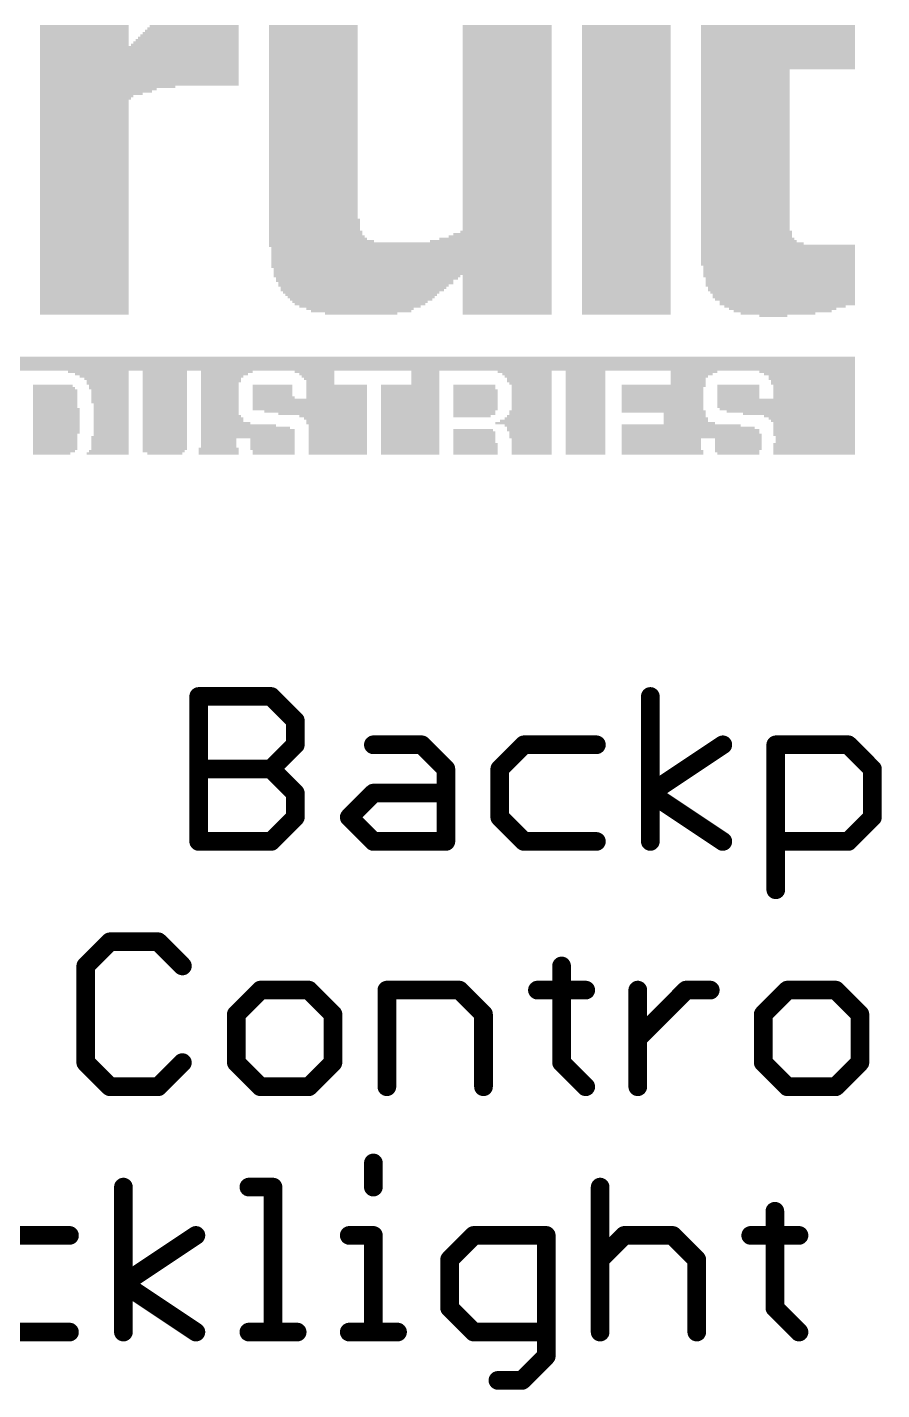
# Model space of a CAD drawing. Extents: x -29 to 121, y -8 to 99.
# Drawn here: x 90.25 to 99.54, y 12.43 to 27.24 of the extents above; entities that cross this region are included whole.
import ezdxf

# ---------------------------------------------------------------- set-up
doc = ezdxf.new("R2010")
doc.units = 0
doc.layers.add('21', color=40, linetype='CONTINUOUS')

# ---------------------------------------------------------------- blocks, each defined once
blk = doc.blocks.new('RECT')
blk.add_solid([(-0.5, -0.5), (0.5, -0.5), (-0.5, 0.5), (0.5, 0.5)])

msp = doc.modelspace()

# ---------------------------------------------------------------- linework, layer by layer
at = {"layer": '21', "const_width": 0.2032}
for points in [[(92.1118, 18.3896), (92.1118, 19.9657)], [(92.1118, 19.9657), (92.8998, 19.9657)], [(92.8998, 19.9657), (93.1625, 19.7031)], [(97.0232, 18.3896), (97.0232, 19.9657)], [(93.1625, 19.7031), (93.1625, 19.4404)], [(93.1625, 19.4404), (92.8998, 19.1777)], [(94.0116, 19.4404), (94.537, 19.4404)], [(94.537, 19.4404), (94.7997, 19.1777)], [(95.6488, 19.4404), (95.3861, 19.1777)], [(96.4368, 19.4404), (95.6488, 19.4404)], [(97.0232, 18.915), (97.8113, 19.4404)], [(98.3875, 17.8642), (98.3875, 19.4404)], [(98.3875, 19.4404), (99.1756, 19.4404)], [(99.1756, 19.4404), (99.4383, 19.1777)], [(92.1118, 19.1777), (92.8998, 19.1777)], [(92.8998, 19.1777), (93.1625, 18.915)], [(94.7997, 19.1777), (94.7997, 18.3896)], [(95.3861, 19.1777), (95.3861, 18.6523)], [(99.4383, 19.1777), (99.4383, 18.6523)], [(93.1625, 18.915), (93.1625, 18.6523)], [(93.7489, 18.6523), (94.0116, 18.915)], [(94.0116, 18.915), (94.7997, 18.915)], [(97.8113, 18.3896), (97.0232, 18.915)], [(93.1625, 18.6523), (92.8998, 18.3896)], [(94.0116, 18.3896), (93.7489, 18.6523)], [(95.3861, 18.6523), (95.6488, 18.3896)], [(99.4383, 18.6523), (99.1756, 18.3896)], [(92.8998, 18.3896), (92.1118, 18.3896)], [(94.7997, 18.3896), (94.0116, 18.3896)], [(95.6488, 18.3896), (96.4368, 18.3896)], [(99.1756, 18.3896), (98.3875, 18.3896)], [(91.1466, 17.2987), (90.8839, 17.0361)], [(91.672, 17.2987), (91.1466, 17.2987)], [(91.9347, 17.0361), (91.672, 17.2987)], [(90.8839, 17.0361), (90.8839, 15.9853)], [(96.0581, 17.0361), (96.0581, 15.9853)], [(92.7837, 16.7734), (92.521, 16.5107)], [(93.3091, 16.7734), (92.7837, 16.7734)], [(93.5718, 16.5107), (93.3091, 16.7734)], [(94.1582, 15.7226), (94.1582, 16.7734)], [(94.1582, 16.7734), (94.9463, 16.7734)], [(94.9463, 16.7734), (95.209, 16.5107)], [(95.7954, 16.7734), (96.3207, 16.7734)], [(96.8868, 15.7226), (96.8868, 16.7734)], [(96.8868, 16.248), (97.4122, 16.7734)], [(97.4122, 16.7734), (97.6749, 16.7734)], [(98.5138, 16.7734), (98.2511, 16.5107)], [(99.0392, 16.7734), (98.5138, 16.7734)], [(99.3019, 16.5107), (99.0392, 16.7734)], [(92.521, 16.5107), (92.521, 15.9853)], [(93.5718, 15.9853), (93.5718, 16.5107)], [(95.209, 16.5107), (95.209, 15.7226)], [(98.2511, 16.5107), (98.2511, 15.9853)], [(99.3019, 15.9853), (99.3019, 16.5107)], [(90.8839, 15.9853), (91.1466, 15.7226)], [(91.672, 15.7226), (91.9347, 15.9853)], [(92.521, 15.9853), (92.7837, 15.7226)], [(93.3091, 15.7226), (93.5718, 15.9853)], [(96.0581, 15.9853), (96.3207, 15.7226)], [(98.2511, 15.9853), (98.5138, 15.7226)], [(99.0392, 15.7226), (99.3019, 15.9853)], [(91.1466, 15.7226), (91.672, 15.7226)], [(92.7837, 15.7226), (93.3091, 15.7226)], [(98.5138, 15.7226), (99.0392, 15.7226)], [(94.0116, 14.8944), (94.0116, 14.6317)], [(91.2932, 13.0556), (91.2932, 14.6317)], [(92.6575, 14.6317), (92.9202, 14.6317)], [(92.9202, 14.6317), (92.9202, 13.0556)], [(96.4775, 14.6317), (96.4775, 13.0556)], [(98.3774, 14.3691), (98.3774, 13.3183)], [(90.7068, 14.1064), (89.9187, 14.1064)], [(91.2932, 13.581), (92.0813, 14.1064)], [(93.7489, 14.1064), (94.0116, 14.1064)], [(94.0116, 14.1064), (94.0116, 13.0556)], [(95.1031, 14.1064), (94.8404, 13.8437)], [(95.8911, 14.1064), (95.1031, 14.1064)], [(95.8911, 12.7929), (95.8911, 14.1064)], [(96.4775, 13.8437), (96.7402, 14.1064)], [(96.7402, 14.1064), (97.2656, 14.1064)], [(97.2656, 14.1064), (97.5283, 13.8437)], [(98.1147, 14.1064), (98.6401, 14.1064)], [(94.8404, 13.8437), (94.8404, 13.3183)], [(97.5283, 13.8437), (97.5283, 13.0556)], [(92.0813, 13.0556), (91.2932, 13.581)], [(94.8404, 13.3183), (95.1031, 13.0556)], [(98.3774, 13.3183), (98.6401, 13.0556)], [(89.9187, 13.0556), (90.7068, 13.0556)], [(92.6575, 13.0556), (93.1829, 13.0556)], [(93.7489, 13.0556), (94.2743, 13.0556)], [(95.1031, 13.0556), (95.8911, 13.0556)], [(95.6284, 12.5302), (95.8911, 12.7929)], [(95.3657, 12.5302), (95.6284, 12.5302)]]:
    msp.add_lwpolyline(points, dxfattribs=at)
at = {"layer": '21', "const_width": 0.1016}
for points in [[(92.1626, 19.9657, 1), (92.061, 19.9657)], [(92.1118, 20.0165, 1), (92.1118, 19.9149)], [(92.9358, 20.0017, 1), (92.8639, 19.9298)], [(92.8998, 19.9149, 1), (92.8998, 20.0165)], [(97.074, 19.9657, 1), (96.9724, 19.9657)], [(93.2133, 19.7031, 1), (93.1117, 19.7031)], [(93.1266, 19.6671, 1), (93.1984, 19.739)], [(93.1117, 19.4404, 1), (93.2133, 19.4404)], [(93.1984, 19.4044, 1), (93.1266, 19.4763)], [(94.0116, 19.4912, 1), (94.0116, 19.3896)], [(94.5729, 19.4763, 1), (94.5011, 19.4044)], [(94.537, 19.3896, 1), (94.537, 19.4912)], [(95.6488, 19.4912, 1), (95.6488, 19.3896)], [(95.6847, 19.4044, 1), (95.6128, 19.4763)], [(96.4368, 19.3896, 1), (96.4368, 19.4912)], [(97.8395, 19.3981, 1), (97.7831, 19.4826)], [(98.4383, 19.4404, 1), (98.3367, 19.4404)], [(98.3875, 19.4912, 1), (98.3875, 19.3896)], [(99.2115, 19.4763, 1), (99.1397, 19.4044)], [(99.1756, 19.3896, 1), (99.1756, 19.4912)], [(92.1118, 19.2285, 1), (92.1118, 19.1269)], [(92.9358, 19.2136, 1), (92.8639, 19.1418)], [(92.8639, 19.2136, 1), (92.9358, 19.1418)], [(92.8998, 19.1269, 1), (92.8998, 19.2285)], [(94.8505, 19.1777, 1), (94.7489, 19.1777)], [(94.7638, 19.1418, 1), (94.8356, 19.2136)], [(95.4369, 19.1777, 1), (95.3353, 19.1777)], [(95.3502, 19.2136, 1), (95.422, 19.1418)], [(99.4891, 19.1777, 1), (99.3875, 19.1777)], [(99.4024, 19.1418, 1), (99.4742, 19.2136)], [(93.2133, 18.915, 1), (93.1117, 18.915)], [(93.1266, 18.8791, 1), (93.1984, 18.9509)], [(94.0116, 18.9658, 1), (94.0116, 18.8642)], [(94.0475, 18.8791, 1), (93.9757, 18.9509)], [(94.7997, 18.8642, 1), (94.7997, 18.9658)], [(97.0514, 18.9572, 1), (96.995, 18.8727)], [(96.995, 18.9572, 1), (97.0514, 18.8727)], [(93.1117, 18.6523, 1), (93.2133, 18.6523)], [(93.1984, 18.6164, 1), (93.1266, 18.6882)], [(93.7848, 18.6882, 1), (93.713, 18.6164)], [(93.713, 18.6882, 1), (93.7848, 18.6164)], [(95.422, 18.6882, 1), (95.3502, 18.6164)], [(95.3353, 18.6523, 1), (95.4369, 18.6523)], [(99.3875, 18.6523, 1), (99.4891, 18.6523)], [(99.4742, 18.6164, 1), (99.4024, 18.6882)], [(92.1118, 18.4404, 1), (92.1118, 18.3388)], [(92.061, 18.3896, 1), (92.1626, 18.3896)], [(92.8639, 18.4255, 1), (92.9358, 18.3537)], [(92.8998, 18.3388, 1), (92.8998, 18.4404)], [(94.0116, 18.4404, 1), (94.0116, 18.3388)], [(93.9757, 18.3537, 1), (94.0475, 18.4255)], [(94.7489, 18.3896, 1), (94.8505, 18.3896)], [(94.7997, 18.3388, 1), (94.7997, 18.4404)], [(95.6488, 18.4404, 1), (95.6488, 18.3388)], [(95.6128, 18.3537, 1), (95.6847, 18.4255)], [(96.4368, 18.3388, 1), (96.4368, 18.4404)], [(96.9724, 18.3896, 1), (97.074, 18.3896)], [(97.7831, 18.3473, 1), (97.8395, 18.4319)], [(98.3875, 18.4404, 1), (98.3875, 18.3388)], [(99.1397, 18.4255, 1), (99.2115, 18.3537)], [(99.1756, 18.3388, 1), (99.1756, 18.4404)], [(98.3367, 17.8642, 1), (98.4383, 17.8642)], [(91.1466, 17.3495, 1), (91.1466, 17.2479)], [(91.1825, 17.2628, 1), (91.1107, 17.3347)], [(91.7079, 17.3347, 1), (91.636, 17.2628)], [(91.672, 17.2479, 1), (91.672, 17.3495)], [(90.9347, 17.0361, 1), (90.8331, 17.0361)], [(90.848, 17.072, 1), (90.9198, 17.0001)], [(91.8987, 17.0001, 1), (91.9706, 17.072)], [(96.1089, 17.0361, 1), (96.0073, 17.0361)], [(92.7837, 16.8242, 1), (92.7837, 16.7226)], [(92.8197, 16.7374, 1), (92.7478, 16.8093)], [(93.345, 16.8093, 1), (93.2732, 16.7374)], [(93.3091, 16.7226, 1), (93.3091, 16.8242)], [(94.209, 16.7734, 1), (94.1074, 16.7734)], [(94.1582, 16.8242, 1), (94.1582, 16.7226)], [(94.9822, 16.8093, 1), (94.9104, 16.7374)], [(94.9463, 16.7226, 1), (94.9463, 16.8242)], [(95.7954, 16.8242, 1), (95.7954, 16.7226)], [(96.3207, 16.7226, 1), (96.3207, 16.8242)], [(96.9376, 16.7734, 1), (96.836, 16.7734)], [(97.4122, 16.8242, 1), (97.4122, 16.7226)], [(97.4481, 16.7374, 1), (97.3763, 16.8093)], [(97.6749, 16.7226, 1), (97.6749, 16.8242)], [(98.5138, 16.8242, 1), (98.5138, 16.7226)], [(98.5497, 16.7374, 1), (98.4779, 16.8093)], [(99.0751, 16.8093, 1), (99.0032, 16.7374)], [(99.0392, 16.7226, 1), (99.0392, 16.8242)], [(92.5718, 16.5107, 1), (92.4702, 16.5107)], [(92.4851, 16.5466, 1), (92.557, 16.4748)], [(93.6226, 16.5107, 1), (93.521, 16.5107)], [(93.5359, 16.4748, 1), (93.6077, 16.5466)], [(95.2598, 16.5107, 1), (95.1582, 16.5107)], [(95.173, 16.4748, 1), (95.2449, 16.5466)], [(98.3019, 16.5107, 1), (98.2003, 16.5107)], [(98.2152, 16.5466, 1), (98.287, 16.4748)], [(99.3527, 16.5107, 1), (99.2511, 16.5107)], [(99.2659, 16.4748, 1), (99.3378, 16.5466)], [(96.8509, 16.2839, 1), (96.9227, 16.2121)], [(90.9198, 16.0212, 1), (90.848, 15.9494)], [(90.8331, 15.9853, 1), (90.9347, 15.9853)], [(91.9706, 15.9494, 1), (91.8987, 16.0212)], [(92.557, 16.0212, 1), (92.4851, 15.9494)], [(92.4702, 15.9853, 1), (92.5718, 15.9853)], [(93.521, 15.9853, 1), (93.6226, 15.9853)], [(93.6077, 15.9494, 1), (93.5359, 16.0212)], [(96.094, 16.0212, 1), (96.0221, 15.9494)], [(96.0073, 15.9853, 1), (96.1089, 15.9853)], [(98.287, 16.0212, 1), (98.2152, 15.9494)], [(98.2003, 15.9853, 1), (98.3019, 15.9853)], [(99.2511, 15.9853, 1), (99.3527, 15.9853)], [(99.3378, 15.9494, 1), (99.2659, 16.0212)], [(91.1466, 15.7734, 1), (91.1466, 15.6718)], [(91.1107, 15.6867, 1), (91.1825, 15.7585)], [(91.636, 15.7585, 1), (91.7079, 15.6867)], [(91.672, 15.6718, 1), (91.672, 15.7734)], [(92.7837, 15.7734, 1), (92.7837, 15.6718)], [(92.7478, 15.6867, 1), (92.8197, 15.7585)], [(93.2732, 15.7585, 1), (93.345, 15.6867)], [(93.3091, 15.6718, 1), (93.3091, 15.7734)], [(94.1074, 15.7226, 1), (94.209, 15.7226)], [(95.1582, 15.7226, 1), (95.2598, 15.7226)], [(96.2848, 15.6867, 1), (96.3567, 15.7585)], [(96.836, 15.7226, 1), (96.9376, 15.7226)], [(98.5138, 15.7734, 1), (98.5138, 15.6718)], [(98.4779, 15.6867, 1), (98.5497, 15.7585)], [(99.0032, 15.7585, 1), (99.0751, 15.6867)], [(99.0392, 15.6718, 1), (99.0392, 15.7734)], [(94.0624, 14.8944, 1), (93.9608, 14.8944)], [(91.344, 14.6317, 1), (91.2424, 14.6317)], [(92.6575, 14.6825, 1), (92.6575, 14.5809)], [(92.971, 14.6317, 1), (92.8694, 14.6317)], [(92.9202, 14.5809, 1), (92.9202, 14.6825)], [(93.9608, 14.6317, 1), (94.0624, 14.6317)], [(96.5283, 14.6317, 1), (96.4267, 14.6317)], [(98.4282, 14.3691, 1), (98.3266, 14.3691)], [(90.7068, 14.0556, 1), (90.7068, 14.1572)], [(92.1094, 14.0641, 1), (92.0531, 14.1486)], [(93.7489, 14.1572, 1), (93.7489, 14.0556)], [(94.0624, 14.1064, 1), (93.9608, 14.1064)], [(94.0116, 14.0556, 1), (94.0116, 14.1572)], [(95.1031, 14.1572, 1), (95.1031, 14.0556)], [(95.139, 14.0704, 1), (95.0671, 14.1423)], [(95.9419, 14.1064, 1), (95.8403, 14.1064)], [(95.8911, 14.0556, 1), (95.8911, 14.1572)], [(96.7402, 14.1572, 1), (96.7402, 14.0556)], [(96.7761, 14.0704, 1), (96.7043, 14.1423)], [(97.3015, 14.1423, 1), (97.2297, 14.0704)], [(97.2656, 14.0556, 1), (97.2656, 14.1572)], [(98.1147, 14.1572, 1), (98.1147, 14.0556)], [(98.6401, 14.0556, 1), (98.6401, 14.1572)], [(94.8044, 13.8796, 1), (94.8763, 13.8078)], [(94.8912, 13.8437, 1), (94.7896, 13.8437)], [(96.4416, 13.8796, 1), (96.5134, 13.8078)], [(97.5791, 13.8437, 1), (97.4775, 13.8437)], [(97.4924, 13.8078, 1), (97.5642, 13.8796)], [(91.3214, 13.6232, 1), (91.265, 13.5387)], [(91.265, 13.6232, 1), (91.3214, 13.5387)], [(94.8763, 13.3542, 1), (94.8044, 13.2824)], [(94.7896, 13.3183, 1), (94.8912, 13.3183)], [(98.4133, 13.3542, 1), (98.3414, 13.2824)], [(98.3266, 13.3183, 1), (98.4282, 13.3183)], [(90.7068, 13.0048, 1), (90.7068, 13.1064)], [(91.2424, 13.0556, 1), (91.344, 13.0556)], [(92.0531, 13.0133, 1), (92.1094, 13.0979)], [(92.6575, 13.1064, 1), (92.6575, 13.0048)], [(92.8694, 13.0556, 1), (92.971, 13.0556)], [(93.1829, 13.0048, 1), (93.1829, 13.1064)], [(93.7489, 13.1064, 1), (93.7489, 13.0048)], [(93.9608, 13.0556, 1), (94.0624, 13.0556)], [(94.2743, 13.0048, 1), (94.2743, 13.1064)], [(95.1031, 13.1064, 1), (95.1031, 13.0048)], [(95.0671, 13.0197, 1), (95.139, 13.0915)], [(95.8911, 13.0048, 1), (95.8911, 13.1064)], [(96.4267, 13.0556, 1), (96.5283, 13.0556)], [(97.4775, 13.0556, 1), (97.5791, 13.0556)], [(98.6041, 13.0197, 1), (98.676, 13.0915)], [(95.927, 12.757, 1), (95.8552, 12.8288)], [(95.8403, 12.7929, 1), (95.9419, 12.7929)], [(95.3657, 12.581, 1), (95.3657, 12.4794)], [(95.5925, 12.5661, 1), (95.6644, 12.4943)], [(95.6284, 12.4794, 1), (95.6284, 12.581)]]:
    msp.add_lwpolyline(points, format="xyb", dxfattribs=at)

# ---------------------------------------------------------------- block references
at = {"layer": '21', "yscale": 0.0254}
for p, xscale in [((90.8685, 27.2542), 0.9652), ((92.0623, 27.2542), 0.9652), ((93.3577, 27.2542), 0.9652), ((95.4659, 27.2542), 0.9652), ((96.7613, 27.2542), 0.9652), ((98.4123, 27.2542), 1.6764), ((90.8685, 27.2288), 0.9652), ((90.8685, 27.2034), 0.9652), ((90.8685, 27.178), 0.9652), ((90.8685, 27.1526), 0.9652), ((90.8685, 27.1272), 0.9652), ((90.8685, 27.1018), 0.9652), ((91.9861, 27.1018), 1.1176), ((91.9988, 27.1272), 1.0922), ((92.0115, 27.1526), 1.0668), ((92.0242, 27.178), 1.0414), ((92.0369, 27.2034), 1.016), ((92.0496, 27.2288), 0.9906), ((93.3577, 27.2288), 0.9652), ((93.3577, 27.2034), 0.9652), ((93.3577, 27.178), 0.9652), ((93.3577, 27.1526), 0.9652), ((93.3577, 27.1272), 0.9652), ((93.3577, 27.1018), 0.9652), ((95.4659, 27.2288), 0.9652), ((95.4659, 27.2034), 0.9652), ((95.4659, 27.178), 0.9652), ((95.4659, 27.1526), 0.9652), ((95.4659, 27.1272), 0.9652), ((95.4659, 27.1018), 0.9652), ((96.7613, 27.2288), 0.9652), ((96.7613, 27.2034), 0.9652), ((96.7613, 27.178), 0.9652), ((96.7613, 27.1526), 0.9652), ((96.7613, 27.1272), 0.9652), ((96.7613, 27.1018), 0.9652), ((98.4123, 27.2288), 1.6764), ((98.4123, 27.2034), 1.6764), ((98.4123, 27.178), 1.6764), ((98.4123, 27.1526), 1.6764), ((98.4123, 27.1272), 1.6764), ((98.4123, 27.1018), 1.6764), ((90.8685, 27.0764), 0.9652), ((90.8685, 27.051), 0.9652), ((91.4654, 27.0256), 2.159), ((91.4654, 27.0002), 2.159), ((91.4654, 26.9748), 2.159), ((91.4654, 26.9494), 2.159), ((91.9607, 27.051), 1.1684), ((91.9734, 27.0764), 1.143), ((93.3577, 27.0764), 0.9652), ((93.3577, 27.051), 0.9652), ((93.3577, 27.0256), 0.9652), ((93.3577, 27.0002), 0.9652), ((93.3577, 26.9748), 0.9652), ((93.3577, 26.9494), 0.9652), ((95.4659, 27.0764), 0.9652), ((95.4659, 27.051), 0.9652), ((95.4659, 27.0256), 0.9652), ((95.4659, 27.0002), 0.9652), ((95.4659, 26.9748), 0.9652), ((95.4659, 26.9494), 0.9652), ((96.7613, 27.0764), 0.9652), ((96.7613, 27.051), 0.9652), ((96.7613, 27.0256), 0.9652), ((96.7613, 27.0002), 0.9652), ((96.7613, 26.9748), 0.9652), ((96.7613, 26.9494), 0.9652), ((98.4123, 27.0764), 1.6764), ((98.4123, 27.051), 1.6764), ((98.4123, 27.0256), 1.6764), ((98.4123, 27.0002), 1.6764), ((98.4123, 26.9748), 1.6764), ((98.4123, 26.9494), 1.6764), ((91.4654, 26.924), 2.159), ((91.4654, 26.8986), 2.159), ((91.4654, 26.8732), 2.159), ((91.4654, 26.8478), 2.159), ((91.4654, 26.8224), 2.159), ((93.3577, 26.924), 0.9652), ((93.3577, 26.8986), 0.9652), ((93.3577, 26.8732), 0.9652), ((93.3577, 26.8478), 0.9652), ((93.3577, 26.8224), 0.9652), ((95.4659, 26.924), 0.9652), ((95.4659, 26.8986), 0.9652), ((95.4659, 26.8732), 0.9652), ((95.4659, 26.8478), 0.9652), ((95.4659, 26.8224), 0.9652), ((96.7613, 26.924), 0.9652), ((96.7613, 26.8986), 0.9652), ((96.7613, 26.8732), 0.9652), ((96.7613, 26.8478), 0.9652), ((96.7613, 26.8224), 0.9652), ((98.4123, 26.924), 1.6764), ((98.4123, 26.8986), 1.6764), ((98.4123, 26.8732), 1.6764), ((98.4123, 26.8478), 1.6764), ((98.4123, 26.8224), 1.6764), ((91.4654, 26.797), 2.159), ((91.4654, 26.7716), 2.159), ((91.4654, 26.7462), 2.159), ((91.4654, 26.7208), 2.159), ((91.4654, 26.6954), 2.159), ((91.4654, 26.67), 2.159), ((93.3577, 26.797), 0.9652), ((93.3577, 26.7716), 0.9652), ((93.3577, 26.7462), 0.9652), ((93.3577, 26.7208), 0.9652), ((93.3577, 26.6954), 0.9652), ((93.3577, 26.67), 0.9652), ((95.4659, 26.797), 0.9652), ((95.4659, 26.7716), 0.9652), ((95.4659, 26.7462), 0.9652), ((95.4659, 26.7208), 0.9652), ((95.4659, 26.6954), 0.9652), ((95.4659, 26.67), 0.9652), ((96.7613, 26.797), 0.9652), ((96.7613, 26.7716), 0.9652), ((96.7613, 26.7462), 0.9652), ((96.7613, 26.7208), 0.9652), ((96.7613, 26.6954), 0.9652), ((96.7613, 26.67), 0.9652), ((98.4123, 26.797), 1.6764), ((98.0567, 26.7716), 0.9652), ((98.0567, 26.7462), 0.9652), ((98.0567, 26.7208), 0.9652), ((98.0567, 26.6954), 0.9652), ((98.0567, 26.67), 0.9652), ((91.4654, 26.6446), 2.159), ((91.4654, 26.6192), 2.159), ((91.1225, 26.5938), 1.4732), ((91.0209, 26.5684), 1.27), ((90.9955, 26.543), 1.2192), ((90.9447, 26.5176), 1.1176), ((93.3577, 26.6446), 0.9652), ((93.3577, 26.6192), 0.9652), ((93.3577, 26.5938), 0.9652), ((93.3577, 26.5684), 0.9652), ((93.3577, 26.543), 0.9652), ((93.3577, 26.5176), 0.9652), ((95.4659, 26.6446), 0.9652), ((95.4659, 26.6192), 0.9652), ((95.4659, 26.5938), 0.9652), ((95.4659, 26.5684), 0.9652), ((95.4659, 26.543), 0.9652), ((95.4659, 26.5176), 0.9652), ((96.7613, 26.6446), 0.9652), ((96.7613, 26.6192), 0.9652), ((96.7613, 26.5938), 0.9652), ((96.7613, 26.5684), 0.9652), ((96.7613, 26.543), 0.9652), ((96.7613, 26.5176), 0.9652), ((98.0567, 26.6446), 0.9652), ((98.0567, 26.6192), 0.9652), ((98.0567, 26.5938), 0.9652), ((98.0567, 26.5684), 0.9652), ((98.0567, 26.543), 0.9652), ((98.0567, 26.5176), 0.9652), ((90.8939, 26.4922), 1.016), ((90.8812, 26.4668), 0.9906), ((90.8685, 26.4414), 0.9652), ((90.8685, 26.416), 0.9652), ((90.8685, 26.3906), 0.9652), ((90.8685, 26.3652), 0.9652), ((93.3577, 26.4922), 0.9652), ((93.3577, 26.4668), 0.9652), ((93.3577, 26.4414), 0.9652), ((93.3577, 26.416), 0.9652), ((93.3577, 26.3906), 0.9652), ((93.3577, 26.3652), 0.9652), ((95.4659, 26.4922), 0.9652), ((95.4659, 26.4668), 0.9652), ((95.4659, 26.4414), 0.9652), ((95.4659, 26.416), 0.9652), ((95.4659, 26.3906), 0.9652), ((95.4659, 26.3652), 0.9652), ((96.7613, 26.4922), 0.9652), ((96.7613, 26.4668), 0.9652), ((96.7613, 26.4414), 0.9652), ((96.7613, 26.416), 0.9652), ((96.7613, 26.3906), 0.9652), ((96.7613, 26.3652), 0.9652), ((98.0567, 26.4922), 0.9652), ((98.0567, 26.4668), 0.9652), ((98.0567, 26.4414), 0.9652), ((98.0567, 26.416), 0.9652), ((98.0567, 26.3906), 0.9652), ((98.0567, 26.3652), 0.9652), ((90.8685, 26.3398), 0.9652), ((90.8685, 26.3144), 0.9652), ((90.8685, 26.289), 0.9652), ((90.8685, 26.2636), 0.9652), ((90.8685, 26.2382), 0.9652), ((90.8685, 26.2128), 0.9652), ((93.3577, 26.3398), 0.9652), ((93.3577, 26.3144), 0.9652), ((93.3577, 26.289), 0.9652), ((93.3577, 26.2636), 0.9652), ((93.3577, 26.2382), 0.9652), ((93.3577, 26.2128), 0.9652), ((95.4659, 26.3398), 0.9652), ((95.4659, 26.3144), 0.9652), ((95.4659, 26.289), 0.9652), ((95.4659, 26.2636), 0.9652), ((95.4659, 26.2382), 0.9652), ((95.4659, 26.2128), 0.9652), ((96.7613, 26.3398), 0.9652), ((96.7613, 26.3144), 0.9652), ((96.7613, 26.289), 0.9652), ((96.7613, 26.2636), 0.9652), ((96.7613, 26.2382), 0.9652), ((96.7613, 26.2128), 0.9652), ((98.0567, 26.3398), 0.9652), ((98.0567, 26.3144), 0.9652), ((98.0567, 26.289), 0.9652), ((98.0567, 26.2636), 0.9652), ((98.0567, 26.2382), 0.9652), ((98.0567, 26.2128), 0.9652), ((90.8685, 26.1874), 0.9652), ((90.8685, 26.162), 0.9652), ((90.8685, 26.1366), 0.9652), ((90.8685, 26.1112), 0.9652), ((90.8685, 26.0858), 0.9652), ((90.8685, 26.0604), 0.9652), ((93.3577, 26.1874), 0.9652), ((93.3577, 26.162), 0.9652), ((93.3577, 26.1366), 0.9652), ((93.3577, 26.1112), 0.9652), ((93.3577, 26.0858), 0.9652), ((93.3577, 26.0604), 0.9652), ((95.4659, 26.1874), 0.9652), ((95.4659, 26.162), 0.9652), ((95.4659, 26.1366), 0.9652), ((95.4659, 26.1112), 0.9652), ((95.4659, 26.0858), 0.9652), ((95.4659, 26.0604), 0.9652), ((96.7613, 26.1874), 0.9652), ((96.7613, 26.162), 0.9652), ((96.7613, 26.1366), 0.9652), ((96.7613, 26.1112), 0.9652), ((96.7613, 26.0858), 0.9652), ((96.7613, 26.0604), 0.9652), ((98.0567, 26.1874), 0.9652), ((98.0567, 26.162), 0.9652), ((98.0567, 26.1366), 0.9652), ((98.0567, 26.1112), 0.9652), ((98.0567, 26.0858), 0.9652), ((98.0567, 26.0604), 0.9652), ((90.8685, 26.035), 0.9652), ((90.8685, 26.0096), 0.9652), ((90.8685, 25.9842), 0.9652), ((90.8685, 25.9588), 0.9652), ((90.8685, 25.9334), 0.9652), ((93.3577, 26.035), 0.9652), ((93.3577, 26.0096), 0.9652), ((93.3577, 25.9842), 0.9652), ((93.3577, 25.9588), 0.9652), ((93.3577, 25.9334), 0.9652), ((95.4659, 26.035), 0.9652), ((95.4659, 26.0096), 0.9652), ((95.4659, 25.9842), 0.9652), ((95.4659, 25.9588), 0.9652), ((95.4659, 25.9334), 0.9652), ((96.7613, 26.035), 0.9652), ((96.7613, 26.0096), 0.9652), ((96.7613, 25.9842), 0.9652), ((96.7613, 25.9588), 0.9652), ((96.7613, 25.9334), 0.9652), ((98.0567, 26.035), 0.9652), ((98.0567, 26.0096), 0.9652), ((98.0567, 25.9842), 0.9652), ((98.0567, 25.9588), 0.9652), ((98.0567, 25.9334), 0.9652), ((90.8685, 25.908), 0.9652), ((90.8685, 25.8826), 0.9652), ((90.8685, 25.8572), 0.9652), ((90.8685, 25.8318), 0.9652), ((90.8685, 25.8064), 0.9652), ((90.8685, 25.781), 0.9652), ((93.3577, 25.908), 0.9652), ((93.3577, 25.8826), 0.9652), ((93.3577, 25.8572), 0.9652), ((93.3577, 25.8318), 0.9652), ((93.3577, 25.8064), 0.9652), ((93.3577, 25.781), 0.9652), ((95.4659, 25.908), 0.9652), ((95.4659, 25.8826), 0.9652), ((95.4659, 25.8572), 0.9652), ((95.4659, 25.8318), 0.9652), ((95.4659, 25.8064), 0.9652), ((95.4659, 25.781), 0.9652), ((96.7613, 25.908), 0.9652), ((96.7613, 25.8826), 0.9652), ((96.7613, 25.8572), 0.9652), ((96.7613, 25.8318), 0.9652), ((96.7613, 25.8064), 0.9652), ((96.7613, 25.781), 0.9652), ((98.0567, 25.908), 0.9652), ((98.0567, 25.8826), 0.9652), ((98.0567, 25.8572), 0.9652), ((98.0567, 25.8318), 0.9652), ((98.0567, 25.8064), 0.9652), ((98.0567, 25.781), 0.9652), ((90.8685, 25.7556), 0.9652), ((90.8685, 25.7302), 0.9652), ((90.8685, 25.7048), 0.9652), ((90.8685, 25.6794), 0.9652), ((90.8685, 25.654), 0.9652), ((90.8685, 25.6286), 0.9652), ((93.3577, 25.7556), 0.9652), ((93.3577, 25.7302), 0.9652), ((93.3577, 25.7048), 0.9652), ((93.3577, 25.6794), 0.9652), ((93.3577, 25.654), 0.9652), ((93.3577, 25.6286), 0.9652), ((95.4659, 25.7556), 0.9652), ((95.4659, 25.7302), 0.9652), ((95.4659, 25.7048), 0.9652), ((95.4659, 25.6794), 0.9652), ((95.4659, 25.654), 0.9652), ((95.4659, 25.6286), 0.9652), ((96.7613, 25.7556), 0.9652), ((96.7613, 25.7302), 0.9652), ((96.7613, 25.7048), 0.9652), ((96.7613, 25.6794), 0.9652), ((96.7613, 25.654), 0.9652), ((96.7613, 25.6286), 0.9652), ((98.0567, 25.7556), 0.9652), ((98.0567, 25.7302), 0.9652), ((98.0567, 25.7048), 0.9652), ((98.0567, 25.6794), 0.9652), ((98.0567, 25.654), 0.9652), ((98.0567, 25.6286), 0.9652), ((90.8685, 25.6032), 0.9652), ((90.8685, 25.5778), 0.9652), ((90.8685, 25.5524), 0.9652), ((90.8685, 25.527), 0.9652), ((90.8685, 25.5016), 0.9652), ((90.8685, 25.4762), 0.9652), ((93.3577, 25.6032), 0.9652), ((93.3577, 25.5778), 0.9652), ((93.3577, 25.5524), 0.9652), ((93.3577, 25.527), 0.9652), ((93.3577, 25.5016), 0.9652), ((93.3577, 25.4762), 0.9652), ((95.4659, 25.6032), 0.9652), ((95.4659, 25.5778), 0.9652), ((95.4659, 25.5524), 0.9652), ((95.4659, 25.527), 0.9652), ((95.4659, 25.5016), 0.9652), ((95.4659, 25.4762), 0.9652), ((96.7613, 25.6032), 0.9652), ((96.7613, 25.5778), 0.9652), ((96.7613, 25.5524), 0.9652), ((96.7613, 25.527), 0.9652), ((96.7613, 25.5016), 0.9652), ((96.7613, 25.4762), 0.9652), ((98.0567, 25.6032), 0.9652), ((98.0567, 25.5778), 0.9652), ((98.0567, 25.5524), 0.9652), ((98.0567, 25.527), 0.9652), ((98.0567, 25.5016), 0.9652), ((98.0567, 25.4762), 0.9652), ((90.8685, 25.4508), 0.9652), ((90.8685, 25.4254), 0.9652), ((90.8685, 25.4), 0.9652), ((90.8685, 25.3746), 0.9652), ((90.8685, 25.3492), 0.9652), ((90.8685, 25.3238), 0.9652), ((93.3577, 25.4508), 0.9652), ((93.3577, 25.4254), 0.9652), ((93.3577, 25.4), 0.9652), ((93.3577, 25.3746), 0.9652), ((93.3577, 25.3492), 0.9652), ((93.3577, 25.3238), 0.9652), ((95.4659, 25.4508), 0.9652), ((95.4659, 25.4254), 0.9652), ((95.4659, 25.4), 0.9652), ((95.4659, 25.3746), 0.9652), ((95.4659, 25.3492), 0.9652), ((95.4659, 25.3238), 0.9652), ((96.7613, 25.4508), 0.9652), ((96.7613, 25.4254), 0.9652), ((96.7613, 25.4), 0.9652), ((96.7613, 25.3746), 0.9652), ((96.7613, 25.3492), 0.9652), ((96.7613, 25.3238), 0.9652), ((98.0567, 25.4508), 0.9652), ((98.0567, 25.4254), 0.9652), ((98.0567, 25.4), 0.9652), ((98.0567, 25.3746), 0.9652), ((98.0567, 25.3492), 0.9652), ((98.0567, 25.3238), 0.9652), ((90.8685, 25.2984), 0.9652), ((90.8685, 25.273), 0.9652), ((90.8685, 25.2476), 0.9652), ((90.8685, 25.2222), 0.9652), ((90.8685, 25.1968), 0.9652), ((90.8685, 25.1714), 0.9652), ((93.3577, 25.2984), 0.9652), ((93.3577, 25.273), 0.9652), ((93.3577, 25.2476), 0.9652), ((93.3577, 25.2222), 0.9652), ((93.3577, 25.1968), 0.9652), ((93.3577, 25.1714), 0.9652), ((95.4659, 25.2984), 0.9652), ((95.4659, 25.273), 0.9652), ((95.4659, 25.2476), 0.9652), ((95.4659, 25.2222), 0.9652), ((95.4659, 25.1968), 0.9652), ((95.4659, 25.1714), 0.9652), ((96.7613, 25.2984), 0.9652), ((96.7613, 25.273), 0.9652), ((96.7613, 25.2476), 0.9652), ((96.7613, 25.2222), 0.9652), ((96.7613, 25.1968), 0.9652), ((96.7613, 25.1714), 0.9652), ((98.0567, 25.2984), 0.9652), ((98.0567, 25.273), 0.9652), ((98.0567, 25.2476), 0.9652), ((98.0567, 25.2222), 0.9652), ((98.0567, 25.1968), 0.9652), ((98.0567, 25.1714), 0.9652), ((90.8685, 25.146), 0.9652), ((90.8685, 25.1206), 0.9652), ((90.8685, 25.0952), 0.9652), ((90.8685, 25.0698), 0.9652), ((90.8685, 25.0444), 0.9652), ((93.3704, 25.146), 0.9906), ((93.3704, 25.1206), 0.9906), ((93.3704, 25.0952), 0.9906), ((93.3704, 25.0698), 0.9906), ((93.3704, 25.0444), 0.9906), ((95.4659, 25.146), 0.9652), ((95.4659, 25.1206), 0.9652), ((95.4659, 25.0952), 0.9652), ((95.4659, 25.0698), 0.9652), ((95.4659, 25.0444), 0.9652), ((96.7613, 25.146), 0.9652), ((96.7613, 25.1206), 0.9652), ((96.7613, 25.0952), 0.9652), ((96.7613, 25.0698), 0.9652), ((96.7613, 25.0444), 0.9652), ((98.0567, 25.146), 0.9652), ((98.0567, 25.1206), 0.9652), ((98.0567, 25.0952), 0.9652), ((98.0567, 25.0698), 0.9652), ((98.0567, 25.0444), 0.9652), ((90.8685, 25.019), 0.9652), ((90.8685, 24.9936), 0.9652), ((90.8685, 24.9682), 0.9652), ((90.8685, 24.9428), 0.9652), ((90.8685, 24.9174), 0.9652), ((90.8685, 24.892), 0.9652), ((93.3831, 25.019), 1.016), ((93.3831, 24.9936), 1.016), ((93.3958, 24.9682), 1.0414), ((93.4085, 24.9428), 1.0668), ((93.4466, 24.9174), 1.143), ((94.4118, 24.892), 3.0734), ((95.2881, 24.9174), 1.3208), ((95.3389, 24.9428), 1.2192), ((95.3897, 24.9682), 1.1176), ((95.4151, 24.9936), 1.0668), ((95.4532, 25.019), 0.9906), ((96.7613, 25.019), 0.9652), ((96.7613, 24.9936), 0.9652), ((96.7613, 24.9682), 0.9652), ((96.7613, 24.9428), 0.9652), ((96.7613, 24.9174), 0.9652), ((96.7613, 24.892), 0.9652), ((98.0694, 25.019), 0.9906), ((98.0694, 24.9936), 0.9906), ((98.0694, 24.9682), 0.9906), ((98.0821, 24.9428), 1.016), ((98.0948, 24.9174), 1.0414), ((98.1329, 24.892), 1.1176), ((90.8685, 24.8666), 0.9652), ((90.8685, 24.8412), 0.9652), ((90.8685, 24.8158), 0.9652), ((90.8685, 24.7904), 0.9652), ((90.8685, 24.765), 0.9652), ((90.8685, 24.7396), 0.9652), ((94.4118, 24.8666), 3.0734), ((94.4245, 24.8412), 3.048), ((94.4245, 24.8158), 3.048), ((94.4245, 24.7904), 3.048), ((94.4245, 24.765), 3.048), ((94.4245, 24.7396), 3.048), ((96.7613, 24.8666), 0.9652), ((96.7613, 24.8412), 0.9652), ((96.7613, 24.8158), 0.9652), ((96.7613, 24.7904), 0.9652), ((96.7613, 24.765), 0.9652), ((96.7613, 24.7396), 0.9652), ((98.4123, 24.8666), 1.6764), ((98.4123, 24.8412), 1.6764), ((98.4123, 24.8158), 1.6764), ((98.4123, 24.7904), 1.6764), ((98.4123, 24.765), 1.6764), ((98.4123, 24.7396), 1.6764), ((90.8685, 24.7142), 0.9652), ((90.8685, 24.6888), 0.9652), ((90.8685, 24.6634), 0.9652), ((90.8685, 24.638), 0.9652), ((90.8685, 24.6126), 0.9652), ((90.8685, 24.5872), 0.9652), ((94.4245, 24.7142), 3.048), ((94.4245, 24.6888), 3.048), ((94.4245, 24.6634), 3.048), ((94.4245, 24.638), 3.048), ((94.4372, 24.6126), 3.0226), ((94.4372, 24.5872), 3.0226), ((96.7613, 24.7142), 0.9652), ((96.7613, 24.6888), 0.9652), ((96.7613, 24.6634), 0.9652), ((96.7613, 24.638), 0.9652), ((96.7613, 24.6126), 0.9652), ((96.7613, 24.5872), 0.9652), ((98.4123, 24.7142), 1.6764), ((98.4123, 24.6888), 1.6764), ((98.4123, 24.6634), 1.6764), ((98.425, 24.638), 1.651), ((98.425, 24.6126), 1.651), ((98.425, 24.5872), 1.651), ((90.8685, 24.5618), 0.9652), ((90.8685, 24.5364), 0.9652), ((90.8685, 24.511), 0.9652), ((90.8685, 24.4856), 0.9652), ((90.8685, 24.4602), 0.9652), ((90.8685, 24.4348), 0.9652), ((94.4372, 24.5618), 3.0226), ((93.9419, 24.5364), 2.032), ((93.9419, 24.511), 1.9812), ((93.9165, 24.4856), 1.9304), ((93.9292, 24.4602), 1.905), ((93.9038, 24.4348), 1.8542), ((95.4659, 24.5364), 0.9652), ((95.4659, 24.511), 0.9652), ((95.4659, 24.4856), 0.9652), ((95.4659, 24.4602), 0.9652), ((95.4659, 24.4348), 0.9652), ((96.7613, 24.5618), 0.9652), ((96.7613, 24.5364), 0.9652), ((96.7613, 24.511), 0.9652), ((96.7613, 24.4856), 0.9652), ((96.7613, 24.4602), 0.9652), ((96.7613, 24.4348), 0.9652), ((98.425, 24.5618), 1.651), ((98.425, 24.5364), 1.651), ((98.4377, 24.511), 1.6256), ((98.4377, 24.4856), 1.6256), ((98.4377, 24.4602), 1.6256), ((98.4377, 24.4348), 1.6256), ((90.8685, 24.4094), 0.9652), ((90.8685, 24.384), 0.9652), ((90.8685, 24.3586), 0.9652), ((90.8685, 24.3332), 0.9652), ((90.8685, 24.3078), 0.9652), ((90.8685, 24.2824), 0.9652), ((93.9038, 24.4094), 1.8034), ((93.8911, 24.384), 1.778), ((93.8784, 24.3586), 1.7018), ((93.8784, 24.3332), 1.651), ((93.8784, 24.3078), 1.6002), ((93.8784, 24.2824), 1.5494), ((95.4659, 24.4094), 0.9652), ((95.4659, 24.384), 0.9652), ((95.4659, 24.3586), 0.9652), ((95.4659, 24.3332), 0.9652), ((95.4659, 24.3078), 0.9652), ((95.4659, 24.2824), 0.9652), ((96.7613, 24.4094), 0.9652), ((96.7613, 24.384), 0.9652), ((96.7613, 24.3586), 0.9652), ((96.7613, 24.3332), 0.9652), ((96.7613, 24.3078), 0.9652), ((96.7613, 24.2824), 0.9652), ((98.4504, 24.4094), 1.6002), ((98.4504, 24.384), 1.6002), ((98.4631, 24.3586), 1.5748), ((98.4758, 24.3332), 1.5494), ((98.4758, 24.3078), 1.5494), ((98.4885, 24.2824), 1.524), ((90.8685, 24.257), 0.9652), ((90.8685, 24.2316), 0.9652), ((90.8685, 24.2062), 0.9652), ((90.8685, 24.1808), 0.9652), ((90.8685, 24.1554), 0.9652), ((93.8657, 24.257), 1.4732), ((93.8657, 24.2316), 1.4224), ((93.8657, 24.2062), 1.3208), ((93.8657, 24.1808), 1.1684), ((93.8784, 24.1554), 1.0922), ((95.4659, 24.257), 0.9652), ((95.4659, 24.2316), 0.9652), ((95.4659, 24.2062), 0.9652), ((95.4659, 24.1808), 0.9652), ((95.4659, 24.1554), 0.9652), ((96.7613, 24.257), 0.9652), ((96.7613, 24.2316), 0.9652), ((96.7613, 24.2062), 0.9652), ((96.7613, 24.1808), 0.9652), ((96.7613, 24.1554), 0.9652), ((98.5139, 24.257), 1.4732), ((98.5139, 24.2316), 1.4732), ((98.4885, 24.2062), 1.3208), ((98.4631, 24.1808), 1.1684), ((98.4631, 24.1554), 1.0668), ((90.8685, 24.13), 0.9652), ((93.8784, 24.13), 0.7874), ((95.4659, 24.13), 0.9652), ((96.7613, 24.13), 0.9652), ((98.4123, 24.13), 0.8128), ((98.3615, 24.1046), 0.3048), ((88.646, 23.6474), 21.209), ((88.646, 23.622), 21.209), ((88.646, 23.5966), 21.209), ((88.646, 23.5712), 21.209), ((88.646, 23.5458), 21.209), ((88.646, 23.5204), 21.209), ((91.0209, 23.495), 0.6604), ((91.059, 23.4696), 0.5842), ((91.0844, 23.4442), 0.5334), ((91.1098, 23.4188), 0.4826), ((91.1225, 23.3934), 0.4572), ((91.7448, 23.495), 0.4826), ((91.7448, 23.4696), 0.4826), ((91.7448, 23.4442), 0.4826), ((91.7448, 23.4188), 0.4826), ((91.7448, 23.3934), 0.4826), ((92.4179, 23.495), 0.5588), ((92.3925, 23.4696), 0.508), ((92.3671, 23.4442), 0.4572), ((92.3544, 23.4188), 0.4318), ((92.3544, 23.3934), 0.4318), ((93.3704, 23.495), 0.4318), ((93.3958, 23.4696), 0.381), ((93.4085, 23.4442), 0.3556), ((93.4212, 23.4188), 0.3302), ((93.4339, 23.3934), 0.3048), ((94.5769, 23.495), 0.3048), ((94.5769, 23.4696), 0.3048), ((94.5769, 23.4442), 0.3048), ((94.5769, 23.4188), 0.3048), ((94.5769, 23.3934), 0.3048), ((95.6564, 23.495), 0.5842), ((95.6818, 23.4696), 0.5334), ((95.6945, 23.4442), 0.508), ((95.7072, 23.4188), 0.4826), ((95.7072, 23.3934), 0.4826), ((96.3168, 23.495), 0.4318), ((96.3168, 23.4696), 0.4318), ((96.3168, 23.4442), 0.4318), ((96.3168, 23.4188), 0.4318), ((96.3168, 23.3934), 0.4318), ((97.4979, 23.495), 0.508), ((97.4725, 23.4696), 0.4572), ((97.4471, 23.4442), 0.4064), ((97.4344, 23.4188), 0.381), ((97.4344, 23.3934), 0.381), ((98.7298, 23.495), 1.0414), ((98.7552, 23.4696), 0.9906), ((98.7806, 23.4442), 0.9398), ((98.7806, 23.4188), 0.9398), ((98.7933, 23.3934), 0.9144), ((90.5256, 23.3426), 0.4318), ((90.5383, 23.3172), 0.4572), ((90.551, 23.2918), 0.4826), ((90.551, 23.2664), 0.4826), ((91.1225, 23.368), 0.4572), ((91.1352, 23.3426), 0.4318), ((91.1352, 23.3172), 0.4318), ((91.1479, 23.2918), 0.4064), ((91.1479, 23.2664), 0.4064), ((91.7448, 23.368), 0.4826), ((91.7448, 23.3426), 0.4826), ((91.7448, 23.3172), 0.4826), ((91.7448, 23.2918), 0.4826), ((91.7448, 23.2664), 0.4826), ((92.3417, 23.368), 0.4064), ((92.3417, 23.3426), 0.4064), ((92.3417, 23.3172), 0.4064), ((92.3417, 23.2918), 0.4064), ((92.3417, 23.2664), 0.4064), ((92.9132, 23.3426), 0.4318), ((92.9132, 23.3172), 0.4318), ((92.9132, 23.2918), 0.4318), ((92.9132, 23.2664), 0.4318), ((93.4339, 23.368), 0.3048), ((93.6117, 23.3426), 0.6604), ((93.6117, 23.3172), 0.6604), ((93.6117, 23.2918), 0.6604), ((93.6117, 23.2664), 0.6604), ((94.4118, 23.3426), 0.635), ((94.4118, 23.3172), 0.635), ((94.4118, 23.2918), 0.635), ((94.4118, 23.2664), 0.635), ((94.5769, 23.368), 0.3048), ((95.1103, 23.3426), 0.4572), ((95.1103, 23.3172), 0.4572), ((95.123, 23.2918), 0.4826), ((95.123, 23.2664), 0.4826), ((95.7199, 23.368), 0.4572), ((95.7326, 23.3426), 0.4318), ((95.7326, 23.3172), 0.4318), ((95.7326, 23.2918), 0.4318), ((95.7326, 23.2664), 0.4318), ((96.3168, 23.368), 0.4318), ((96.3168, 23.3426), 0.4318), ((96.3168, 23.3172), 0.4318), ((96.3168, 23.2918), 0.4318), ((96.3168, 23.2664), 0.4318), ((97.1677, 23.3426), 0.9144), ((97.155, 23.3172), 0.889), ((97.155, 23.2918), 0.889), ((97.155, 23.2664), 0.889), ((97.4344, 23.368), 0.381), ((97.9805, 23.3426), 0.4572), ((97.9805, 23.3172), 0.4572), ((97.9805, 23.2918), 0.4572), ((97.9805, 23.2664), 0.4572), ((98.7933, 23.368), 0.9144), ((98.806, 23.3426), 0.889), ((98.806, 23.3172), 0.889), ((98.806, 23.2918), 0.889), ((98.806, 23.2664), 0.889), ((90.551, 23.241), 0.4826), ((90.551, 23.2156), 0.4826), ((90.551, 23.1902), 0.4826), ((90.551, 23.1648), 0.4826), ((90.551, 23.1394), 0.4826), ((90.551, 23.114), 0.4826), ((91.1479, 23.241), 0.4064), ((91.1479, 23.2156), 0.4064), ((91.1479, 23.1902), 0.4064), ((91.1479, 23.1648), 0.4064), ((91.1606, 23.1394), 0.381), ((91.1606, 23.114), 0.381), ((91.7448, 23.241), 0.4826), ((91.7448, 23.2156), 0.4826), ((91.7448, 23.1902), 0.4826), ((91.7448, 23.1648), 0.4826), ((91.7448, 23.1394), 0.4826), ((91.7448, 23.114), 0.4826), ((92.3417, 23.241), 0.4064), ((92.3417, 23.2156), 0.4064), ((92.3417, 23.1902), 0.4064), ((92.3417, 23.1648), 0.4064), ((92.3417, 23.1394), 0.4064), ((92.3417, 23.114), 0.4064), ((92.9132, 23.241), 0.4318), ((92.9259, 23.2156), 0.4572), ((93.3196, 23.1902), 1.2446), ((93.3196, 23.1648), 1.2446), ((93.3196, 23.1394), 1.2446), ((93.3196, 23.114), 1.2446), ((93.6117, 23.241), 0.6604), ((93.6117, 23.2156), 0.6604), ((94.4118, 23.241), 0.635), ((94.4118, 23.2156), 0.635), ((94.4118, 23.1902), 0.635), ((94.4118, 23.1648), 0.635), ((94.4118, 23.1394), 0.635), ((94.4118, 23.114), 0.635), ((95.123, 23.241), 0.4826), ((95.123, 23.2156), 0.4826), ((95.123, 23.1902), 0.4826), ((95.123, 23.1648), 0.4826), ((95.123, 23.1394), 0.4826), ((95.123, 23.114), 0.4826), ((95.7326, 23.241), 0.4318), ((95.7326, 23.2156), 0.4318), ((95.7326, 23.1902), 0.4318), ((95.7326, 23.1648), 0.4318), ((95.7326, 23.1394), 0.4318), ((95.7326, 23.114), 0.4318), ((96.3168, 23.241), 0.4318), ((96.3168, 23.2156), 0.4318), ((96.3168, 23.1902), 0.4318), ((96.3168, 23.1648), 0.4318), ((96.3168, 23.1394), 0.4318), ((96.3168, 23.114), 0.4318), ((97.155, 23.241), 0.889), ((97.155, 23.2156), 0.889), ((97.155, 23.1902), 0.889), ((97.155, 23.1648), 0.889), ((97.155, 23.1394), 0.889), ((97.155, 23.114), 0.889), ((97.9805, 23.241), 0.4572), ((97.9805, 23.2156), 0.4572), ((98.5012, 23.1902), 1.4986), ((98.5012, 23.1648), 1.4986), ((98.5012, 23.1394), 1.4986), ((98.5012, 23.114), 1.4986), ((98.806, 23.241), 0.889), ((98.806, 23.2156), 0.889), ((90.5637, 23.0886), 0.508), ((90.5637, 23.0632), 0.508), ((90.5637, 23.0378), 0.508), ((90.5637, 23.0124), 0.508), ((90.5637, 22.987), 0.508), ((90.5637, 22.9616), 0.508), ((91.1606, 23.0886), 0.381), ((91.1606, 23.0632), 0.381), ((91.1606, 23.0378), 0.381), ((91.1606, 23.0124), 0.381), ((91.1606, 22.987), 0.381), ((91.1606, 22.9616), 0.381), ((91.7448, 23.0886), 0.4826), ((91.7448, 23.0632), 0.4826), ((91.7448, 23.0378), 0.4826), ((91.7448, 23.0124), 0.4826), ((91.7448, 22.987), 0.4826), ((91.7448, 22.9616), 0.4826), ((92.3417, 23.0886), 0.4064), ((92.3417, 23.0632), 0.4064), ((92.3417, 23.0378), 0.4064), ((92.3544, 23.0124), 0.4318), ((92.3671, 22.987), 0.4572), ((92.3671, 22.9616), 0.4572), ((93.3196, 23.0886), 1.2446), ((93.3831, 23.0632), 1.1176), ((93.4593, 23.0378), 0.9652), ((93.5736, 23.0124), 0.7366), ((93.599, 22.987), 0.6858), ((93.6117, 22.9616), 0.6604), ((94.4118, 23.0886), 0.635), ((94.4118, 23.0632), 0.635), ((94.4118, 23.0378), 0.635), ((94.4118, 23.0124), 0.635), ((94.4118, 22.987), 0.635), ((94.4118, 22.9616), 0.635), ((95.123, 23.0886), 0.4826), ((95.1103, 23.0632), 0.4572), ((95.1103, 23.0378), 0.4572), ((95.0849, 23.0124), 0.4064), ((95.6691, 22.9616), 0.5588), ((95.6945, 22.987), 0.508), ((95.7072, 23.0124), 0.4826), ((95.7199, 23.0632), 0.4572), ((95.7199, 23.0378), 0.4572), ((95.7326, 23.0886), 0.4318), ((96.3168, 23.0886), 0.4318), ((96.3168, 23.0632), 0.4318), ((96.3168, 23.0378), 0.4318), ((96.3168, 23.0124), 0.4318), ((96.3168, 22.987), 0.4318), ((96.3168, 22.9616), 0.4318), ((97.155, 23.0886), 0.889), ((97.1677, 23.0632), 0.9144), ((97.3963, 23.0378), 0.4572), ((97.3963, 23.0124), 0.4572), ((97.409, 22.987), 0.4826), ((97.409, 22.9616), 0.4826), ((98.5139, 23.0886), 1.4732), ((98.552, 23.0632), 1.397), ((98.6409, 23.0378), 1.2192), ((98.7552, 23.0124), 0.9906), ((98.7806, 22.987), 0.9398), ((98.7933, 22.9616), 0.9144), ((90.5637, 22.9362), 0.508), ((90.5637, 22.9108), 0.508), ((90.5637, 22.8854), 0.508), ((90.5637, 22.86), 0.508), ((90.5637, 22.8346), 0.508), ((90.551, 22.8092), 0.4826), ((91.1606, 22.9362), 0.381), ((91.1606, 22.9108), 0.381), ((91.1606, 22.8854), 0.381), ((91.1606, 22.86), 0.381), ((91.1606, 22.8346), 0.381), ((91.1606, 22.8092), 0.381), ((91.7448, 22.9362), 0.4826), ((91.7448, 22.9108), 0.4826), ((91.7448, 22.8854), 0.4826), ((91.7448, 22.86), 0.4826), ((91.7448, 22.8346), 0.4826), ((91.7448, 22.8092), 0.4826), ((92.4052, 22.9362), 0.5334), ((92.5449, 22.9108), 0.8128), ((92.6211, 22.8854), 0.9652), ((92.6465, 22.86), 1.016), ((92.6465, 22.8346), 1.016), ((92.6465, 22.8092), 1.016), ((93.6117, 22.9362), 0.6604), ((93.6244, 22.9108), 0.635), ((93.6244, 22.8854), 0.635), ((93.6244, 22.86), 0.635), ((93.6244, 22.8346), 0.635), ((93.6244, 22.8092), 0.635), ((94.4118, 22.9362), 0.635), ((94.4118, 22.9108), 0.635), ((94.4118, 22.8854), 0.635), ((94.4118, 22.86), 0.635), ((94.4118, 22.8346), 0.635), ((94.4118, 22.8092), 0.635), ((95.0976, 22.86), 0.4318), ((95.1103, 22.8346), 0.4572), ((95.1103, 22.8092), 0.4572), ((95.6437, 22.9362), 0.6096), ((95.6945, 22.9108), 0.508), ((95.7072, 22.8854), 0.4826), ((95.7072, 22.86), 0.4826), ((95.7199, 22.8346), 0.4572), ((95.7199, 22.8092), 0.4572), ((96.3168, 22.9362), 0.4318), ((96.3168, 22.9108), 0.4318), ((96.3168, 22.8854), 0.4318), ((96.3168, 22.86), 0.4318), ((96.3168, 22.8346), 0.4318), ((96.3168, 22.8092), 0.4318), ((97.3582, 22.9108), 1.2954), ((97.4344, 22.8854), 1.4478), ((97.4598, 22.86), 1.4986), ((97.4598, 22.8346), 1.4986), ((97.4725, 22.8092), 1.524), ((97.4471, 22.9362), 0.5588), ((98.806, 22.9362), 0.889), ((98.806, 22.9108), 0.889), ((98.806, 22.8854), 0.889), ((98.806, 22.86), 0.889), ((98.806, 22.8346), 0.889), ((98.806, 22.8092), 0.889), ((90.551, 22.7838), 0.4826), ((90.551, 22.7584), 0.4826), ((90.551, 22.733), 0.4826), ((90.551, 22.7076), 0.4826), ((90.551, 22.6822), 0.4826), ((90.551, 22.6568), 0.4826), ((91.1479, 22.7838), 0.4064), ((91.1479, 22.7584), 0.4064), ((91.1479, 22.733), 0.4064), ((91.1479, 22.7076), 0.4064), ((91.1479, 22.6822), 0.4064), ((91.1479, 22.6568), 0.4064), ((91.7448, 22.7838), 0.4826), ((91.7448, 22.7584), 0.4826), ((91.7448, 22.733), 0.4826), ((91.7448, 22.7076), 0.4826), ((91.7448, 22.6822), 0.4826), ((91.7448, 22.6568), 0.4826), ((92.329, 22.6568), 0.4318), ((92.6465, 22.7838), 1.016), ((92.329, 22.7584), 0.381), ((92.329, 22.733), 0.381), ((92.329, 22.7076), 0.381), ((92.329, 22.6822), 0.381), ((92.9132, 22.7584), 0.4826), ((92.9132, 22.733), 0.4826), ((92.9132, 22.7076), 0.4826), ((92.9132, 22.6822), 0.4826), ((92.9132, 22.6568), 0.4826), ((93.6244, 22.7838), 0.635), ((93.6244, 22.7584), 0.635), ((93.6244, 22.733), 0.635), ((93.6244, 22.7076), 0.635), ((93.6244, 22.6822), 0.635), ((93.6244, 22.6568), 0.635), ((94.4118, 22.7838), 0.635), ((94.4118, 22.7584), 0.635), ((94.4118, 22.733), 0.635), ((94.4118, 22.7076), 0.635), ((94.4118, 22.6822), 0.635), ((94.4118, 22.6568), 0.635), ((95.1103, 22.7838), 0.4572), ((95.1103, 22.7584), 0.4572), ((95.1103, 22.733), 0.4572), ((95.123, 22.7076), 0.4826), ((95.123, 22.6822), 0.4826), ((95.123, 22.6568), 0.4826), ((95.7199, 22.7838), 0.4572), ((95.7326, 22.7584), 0.4318), ((95.7326, 22.733), 0.4318), ((95.7326, 22.7076), 0.4318), ((95.7326, 22.6822), 0.4318), ((95.7326, 22.6568), 0.4318), ((96.3168, 22.7838), 0.4318), ((96.3168, 22.7584), 0.4318), ((96.3168, 22.733), 0.4318), ((96.3168, 22.7076), 0.4318), ((96.3168, 22.6822), 0.4318), ((96.3168, 22.6568), 0.4318), ((97.4725, 22.7838), 1.524), ((97.1423, 22.7584), 0.8636), ((97.1423, 22.733), 0.8636), ((97.1423, 22.7076), 0.8636), ((97.1423, 22.6822), 0.8636), ((97.1423, 22.6568), 0.8636), ((97.9805, 22.7584), 0.508), ((97.9805, 22.733), 0.508), ((97.9805, 22.7076), 0.508), ((97.9805, 22.6822), 0.508), ((97.9805, 22.6568), 0.508), ((98.806, 22.7076), 0.889), ((98.806, 22.6822), 0.889), ((98.806, 22.6568), 0.889), ((98.8187, 22.7838), 0.8636), ((98.8187, 22.7584), 0.8636), ((98.8187, 22.733), 0.8636), ((90.5383, 22.6314), 0.4572), ((90.5129, 22.606), 0.4064), ((91.1225, 22.606), 0.4572), ((91.1352, 22.6314), 0.4318), ((91.7321, 22.6314), 0.4572), ((91.7448, 22.606), 0.381), ((92.329, 22.6314), 0.4318), ((92.329, 22.606), 0.4318), ((92.9259, 22.6314), 0.4572), ((92.9259, 22.606), 0.4572), ((93.6244, 22.6314), 0.635), ((93.6244, 22.606), 0.635), ((94.4118, 22.6314), 0.635), ((94.4118, 22.606), 0.635), ((95.123, 22.6314), 0.4826), ((95.123, 22.606), 0.4826), ((95.7326, 22.6314), 0.4318), ((95.7326, 22.606), 0.4318), ((96.3168, 22.6314), 0.4318), ((96.3168, 22.606), 0.4318), ((97.155, 22.6314), 0.889), ((97.155, 22.606), 0.889), ((97.9678, 22.6314), 0.4826), ((97.9805, 22.606), 0.4572), ((98.806, 22.6314), 0.889), ((98.806, 22.606), 0.889)]:
    msp.add_blockref('RECT', p, dxfattribs=dict(at, xscale=xscale))

doc.saveas('drawing.dxf')
